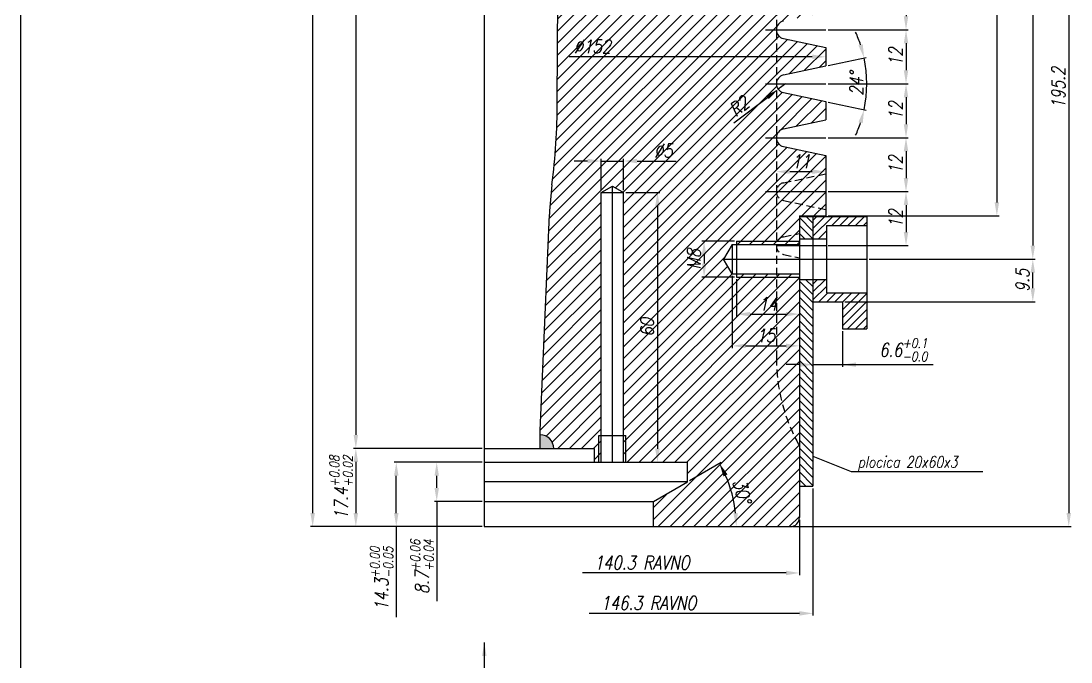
# Model space of a CAD drawing. Extents: x 1514 to 2338, y -21 to 556.
# Drawn here: x 1514 to 1747.7, y 176.3 to 318.9 of the extents above; entities that cross this region are included whole.
import ezdxf

# ---------------------------------------------------------------- set-up
doc = ezdxf.new("R2010")
doc.units = 0
doc.header["$LTSCALE"] = 7
doc.header["$MEASUREMENT"] = 0
doc.linetypes.add('CENTERX2', pattern=[20.32, 12.7, -2.54, 2.54, -2.54])
doc.linetypes.add('HIDDEN', pattern=[0.375, 0.25, -0.125])
doc.layers.get('DEFPOINTS').update_dxf_attribs({"linetype": 'CONTINUOUS', "lineweight": 15})
for name, color, linetype in [('CENTERLINE', 4, 'CENTERX2'), ('DIMENSIONS', 2, 'CONTINUOUS'), ('HATCH', 3, 'CONTINUOUS'), ('HIDDEN', 3, 'HIDDEN')]:
    doc.layers.add(name, color=color, linetype=linetype)
doc.layers.add('OUTLINE', color=7, linetype='CONTINUOUS', lineweight=25)
doc.styles.add('ITALICT', font='ITALICT.shx', dxfattribs={"width": 0.8, "height": 3})
doc.dimstyles.get("Standard").update_dxf_attribs({"dimtxt": 3, "dimasz": 3, "dimexe": 0.5, "dimexo": 0.5, "dimgap": 0.8, "dimtad": 1, "dimdsep": 46, "dimtxsty": 'ITALICT', "dimcen": 0.09, "dimazin": 2, "dimtfac": 1, "dimtmove": 0, "dimatfit": 3, "dimfxl": 1, "dimtolj": 1, "dimtzin": 0, "dimarcsym": 0})

# ---------------------------------------------------------------- blocks, each defined once
blk = doc.blocks.new('*D74')
at = {"layer": 'DEFPOINTS', "color": 0}
for p in [(1673.25, 261.95), (1687.25, 253.7), (1687.25, 253.7)]:
    blk.add_point(p, dxfattribs=at)
at = {"layer": 'DIMENSIONS', "color": 0, "lineweight": -2}
for p, q in [((1673.25, 261.45), (1673.25, 253.2)), ((1676.25, 253.7), (1684.25, 253.7)), ((1687.25, 253.2), (1687.25, 253.2))]:
    blk.add_line(p, q, dxfattribs=at)
at = {"layer": 'DIMENSIONS', "color": 0}
for points in [[(1676.25, 254.2), (1676.25, 253.2), (1673.25, 253.7)], [(1684.25, 253.2), (1684.25, 254.2), (1687.25, 253.7)]]:
    blk.add_solid(points, dxfattribs=at)
at = {"layer": 'DIMENSIONS', "color": 0, "insert": (1680.25, 256), "char_height": 3, "attachment_point": 5, "style": 'ITALICT'}
blk.add_mtext('\\A1;14', dxfattribs=at)
blk = doc.blocks.new('*D75')
at = {"layer": 'DEFPOINTS', "color": 0}
for p in [(1672.25, 262.7), (1687.25, 246.65), (1687.25, 246.65)]:
    blk.add_point(p, dxfattribs=at)
at = {"layer": 'DIMENSIONS', "color": 0, "lineweight": -2}
for p, q in [((1672.25, 262.2), (1672.25, 246.15)), ((1675.25, 246.65), (1684.25, 246.65)), ((1687.25, 246.15), (1687.25, 246.15))]:
    blk.add_line(p, q, dxfattribs=at)
at = {"layer": 'DIMENSIONS', "color": 0}
for points in [[(1675.25, 247.15), (1675.25, 246.15), (1672.25, 246.65)], [(1684.25, 246.15), (1684.25, 247.15), (1687.25, 246.65)]]:
    blk.add_solid(points, dxfattribs=at)
at = {"layer": 'DIMENSIONS', "color": 0, "insert": (1679.75, 248.95), "char_height": 3, "attachment_point": 5, "style": 'ITALICT'}
blk.add_mtext('\\A1;15', dxfattribs=at)
blk = doc.blocks.new('*D22')
at = {"layer": 'DEFPOINTS', "color": 0}
for p in [(1695.05, 401.65), (1693.1, 275.55), (1731.18, 275.55)]:
    blk.add_point(p, dxfattribs=at)
at = {"layer": 'DIMENSIONS', "color": 0, "lineweight": -2}
for p, q in [((1695.55, 401.65), (1731.68, 401.65)), ((1731.18, 398.65), (1731.18, 278.55)), ((1693.6, 275.55), (1731.68, 275.55))]:
    blk.add_line(p, q, dxfattribs=at)
at = {"layer": 'DIMENSIONS', "color": 0}
for points in [[(1731.68, 398.65), (1730.68, 398.65), (1731.18, 401.65)], [(1730.68, 278.55), (1731.68, 278.55), (1731.18, 275.55)]]:
    blk.add_solid(points, dxfattribs=at)
at = {"layer": 'DIMENSIONS', "color": 0, "insert": (1728.88, 338.6), "char_height": 3, "attachment_point": 5, "rotation": 90, "style": 'ITALICT'}
blk.add_mtext('\\A1;126.1{}{\\H0.71x;\\C3;%%p0.1}', dxfattribs=at)
blk = doc.blocks.new('*D23')
at = {"layer": 'DEFPOINTS', "color": 0}
for p in [(1695.05, 401.65), (1702.25, 265.95), (1739.18, 265.95)]:
    blk.add_point(p, dxfattribs=at)
at = {"layer": 'DIMENSIONS', "color": 0, "lineweight": -2}
for p, q in [((1695.55, 401.65), (1739.68, 401.65)), ((1739.18, 398.65), (1739.18, 268.95)), ((1702.75, 265.95), (1739.68, 265.95))]:
    blk.add_line(p, q, dxfattribs=at)
at = {"layer": 'DIMENSIONS', "color": 0}
for points in [[(1739.68, 398.65), (1738.68, 398.65), (1739.18, 401.65)], [(1738.68, 268.95), (1739.68, 268.95), (1739.18, 265.95)]]:
    blk.add_solid(points, dxfattribs=at)
at = {"layer": 'DIMENSIONS', "color": 0, "insert": (1736.88, 333.8), "char_height": 3, "attachment_point": 5, "rotation": 90, "style": 'ITALICT'}
blk.add_mtext('\\A1;135.7{}{\\H0.71x;\\C3;%%p0.1}', dxfattribs=at)
blk = doc.blocks.new('*D77')
at = {"layer": 'DEFPOINTS', "color": 0}
for p in [(1684.1, 304.95), (1682.51, 303.73)]:
    blk.add_point(p, dxfattribs=at)
at = {"layer": 'DIMENSIONS', "color": 0, "lineweight": -2}
for p, q in [((1684.1, 304.95), (1682.51, 303.73)), ((1672.65, 296.22), (1680.12, 301.91))]:
    blk.add_line(p, q, dxfattribs=at)
at = {"layer": 'DIMENSIONS', "color": 0}
blk.add_solid([(1680.43, 301.52), (1679.82, 302.31), (1682.51, 303.73)], dxfattribs=at)
at = {"layer": 'DIMENSIONS', "color": 0, "insert": (1673.8, 299.99), "char_height": 3, "attachment_point": 5, "rotation": 37.3097, "style": 'ITALICT'}
blk.add_mtext('\\A1;R2', dxfattribs=at)
blk = doc.blocks.new('*D24')
at = {"layer": 'DEFPOINTS', "color": 0}
for p in [(1693.15, 308.91), (1683.68, 306.9), (1683.68, 302.99), (1702.17, 303.01), (1693.15, 300.98)]:
    blk.add_point(p, dxfattribs=at)
at = {"layer": 'DIMENSIONS', "color": 0, "lineweight": -2}
for p, q in [((1693.64, 309.02), (1702.12, 310.82)), ((1693.64, 300.87), (1702.12, 299.07))]:
    blk.add_line(p, q, dxfattribs=at)
for start, end in [(18.1964, 24.3928), (348, 12), (335.6072, 341.8036)]:
    blk.add_arc((1674.48, 304.95), 27.75, start, end, dxfattribs=at)
at = {"layer": 'DIMENSIONS', "color": 0}
for points in [[(1700.36, 313.48), (1701.33, 313.74), (1701.63, 310.72)], [(1701.33, 296.15), (1700.36, 296.41), (1701.63, 299.17)]]:
    blk.add_solid(points, dxfattribs=at)
at = {"layer": 'DIMENSIONS', "color": 0, "insert": (1699.93, 304.95), "char_height": 3, "attachment_point": 5, "rotation": 90, "style": 'ITALICT'}
blk.add_mtext('\\A1;24%%d', dxfattribs=at)
blk = doc.blocks.new('*D25')
at = {"layer": 'DEFPOINTS', "color": 0}
for p in [(1693.1, 316.95), (1693.1, 304.95), (1710.96, 304.95)]:
    blk.add_point(p, dxfattribs=at)
at = {"layer": 'DIMENSIONS', "color": 0, "lineweight": -2}
for p, q in [((1693.6, 316.95), (1711.46, 316.95)), ((1710.96, 313.95), (1710.96, 307.95)), ((1693.6, 304.95), (1711.46, 304.95))]:
    blk.add_line(p, q, dxfattribs=at)
at = {"layer": 'DIMENSIONS', "color": 0}
for points in [[(1711.46, 313.95), (1710.46, 313.95), (1710.96, 316.95)], [(1710.46, 307.95), (1711.46, 307.95), (1710.96, 304.95)]]:
    blk.add_solid(points, dxfattribs=at)
at = {"layer": 'DIMENSIONS', "color": 0, "insert": (1708.66, 310.95), "char_height": 3, "attachment_point": 5, "rotation": 90, "style": 'ITALICT'}
blk.add_mtext('\\A1;12', dxfattribs=at)
blk = doc.blocks.new('*D26')
at = {"layer": 'DEFPOINTS', "color": 0}
for p in [(1693.1, 304.95), (1693.1, 292.95), (1710.96, 292.95)]:
    blk.add_point(p, dxfattribs=at)
at = {"layer": 'DIMENSIONS', "color": 0, "lineweight": -2}
for p, q in [((1693.6, 304.95), (1711.46, 304.95)), ((1710.96, 301.95), (1710.96, 295.95)), ((1693.6, 292.95), (1711.46, 292.95))]:
    blk.add_line(p, q, dxfattribs=at)
at = {"layer": 'DIMENSIONS', "color": 0}
for points in [[(1711.46, 301.95), (1710.46, 301.95), (1710.96, 304.95)], [(1710.46, 295.95), (1711.46, 295.95), (1710.96, 292.95)]]:
    blk.add_solid(points, dxfattribs=at)
at = {"layer": 'DIMENSIONS', "color": 0, "insert": (1708.66, 298.95), "char_height": 3, "attachment_point": 5, "rotation": 90, "style": 'ITALICT'}
blk.add_mtext('\\A1;12', dxfattribs=at)
blk = doc.blocks.new('*D27')
at = {"layer": 'DEFPOINTS', "color": 0}
for p in [(1693.1, 292.95), (1693.1, 280.95), (1710.96, 280.95)]:
    blk.add_point(p, dxfattribs=at)
at = {"layer": 'DIMENSIONS', "color": 0, "lineweight": -2}
for p, q in [((1693.6, 292.95), (1711.46, 292.95)), ((1710.96, 289.95), (1710.96, 283.95)), ((1693.6, 280.95), (1711.46, 280.95))]:
    blk.add_line(p, q, dxfattribs=at)
at = {"layer": 'DIMENSIONS', "color": 0}
for points in [[(1711.46, 289.95), (1710.46, 289.95), (1710.96, 292.95)], [(1710.46, 283.95), (1711.46, 283.95), (1710.96, 280.95)]]:
    blk.add_solid(points, dxfattribs=at)
at = {"layer": 'DIMENSIONS', "color": 0, "insert": (1708.66, 286.95), "char_height": 3, "attachment_point": 5, "rotation": 90, "style": 'ITALICT'}
blk.add_mtext('\\A1;12', dxfattribs=at)
blk = doc.blocks.new('*D28')
at = {"layer": 'DEFPOINTS', "color": 0}
for p in [(1693.1, 280.95), (1693.1, 268.95), (1710.96, 268.95)]:
    blk.add_point(p, dxfattribs=at)
at = {"layer": 'DIMENSIONS', "color": 0, "lineweight": -2}
for p, q in [((1693.6, 280.95), (1711.46, 280.95)), ((1710.96, 277.95), (1710.96, 271.95)), ((1693.6, 268.95), (1711.46, 268.95))]:
    blk.add_line(p, q, dxfattribs=at)
at = {"layer": 'DIMENSIONS', "color": 0}
for points in [[(1711.46, 277.95), (1710.46, 277.95), (1710.96, 280.95)], [(1710.46, 271.95), (1711.46, 271.95), (1710.96, 268.95)]]:
    blk.add_solid(points, dxfattribs=at)
at = {"layer": 'DIMENSIONS', "color": 0, "insert": (1708.66, 274.95), "char_height": 3, "attachment_point": 5, "rotation": 90, "style": 'ITALICT'}
blk.add_mtext('\\A1;12', dxfattribs=at)
blk = doc.blocks.new('*D78')
at = {"layer": 'DEFPOINTS', "color": 0}
for p in [(1682.1, 285.39), (1682.1, 285.39), (1693.1, 285.39)]:
    blk.add_point(p, dxfattribs=at)
at = {"layer": 'DIMENSIONS', "color": 0, "lineweight": -2}
for p, q in [((1682.1, 285.89), (1682.1, 285.89)), ((1690.1, 285.39), (1685.1, 285.39)), ((1693.1, 285.89), (1693.1, 285.89))]:
    blk.add_line(p, q, dxfattribs=at)
at = {"layer": 'DIMENSIONS', "color": 0}
for points in [[(1685.1, 285.89), (1685.1, 284.89), (1682.1, 285.39)], [(1690.1, 284.89), (1690.1, 285.89), (1693.1, 285.39)]]:
    blk.add_solid(points, dxfattribs=at)
at = {"layer": 'DIMENSIONS', "color": 0, "insert": (1687.6, 287.69), "char_height": 3, "attachment_point": 5, "style": 'ITALICT'}
blk.add_mtext('\\A1;11', dxfattribs=at)
blk = doc.blocks.new('*D29')
at = {"layer": 'DEFPOINTS', "color": 0}
for p in [(1617.1, 441.85), (1588.51, 223.85), (1617.1, 223.85)]:
    blk.add_point(p, dxfattribs=at)
at = {"layer": 'DIMENSIONS', "color": 0, "lineweight": -2}
for p, q in [((1616.6, 441.85), (1588.01, 441.85)), ((1588.51, 438.85), (1588.51, 226.85)), ((1616.6, 223.85), (1588.01, 223.85))]:
    blk.add_line(p, q, dxfattribs=at)
at = {"layer": 'DIMENSIONS', "color": 0}
for points in [[(1589.01, 438.85), (1588.01, 438.85), (1588.51, 441.85)], [(1588.01, 226.85), (1589.01, 226.85), (1588.51, 223.85)]]:
    blk.add_solid(points, dxfattribs=at)
at = {"layer": 'DIMENSIONS', "color": 0, "insert": (1586.21, 332.85), "char_height": 3, "attachment_point": 5, "rotation": 90, "style": 'ITALICT'}
blk.add_mtext('\\A1;218{}{\\H0.71x;\\C3;%%p0.05}', dxfattribs=at)
blk = doc.blocks.new('*D30')
at = {"layer": 'DEFPOINTS', "color": 0}
for p in [(1617.1, 223.85), (1588.51, 206.45), (1617.1, 206.45)]:
    blk.add_point(p, dxfattribs=at)
at = {"layer": 'DIMENSIONS', "color": 0, "lineweight": -2}
for p, q in [((1616.6, 223.85), (1588.01, 223.85)), ((1588.51, 220.85), (1588.51, 209.45)), ((1616.6, 206.45), (1588.01, 206.45))]:
    blk.add_line(p, q, dxfattribs=at)
at = {"layer": 'DIMENSIONS', "color": 0}
for points in [[(1589.01, 220.85), (1588.01, 220.85), (1588.51, 223.85)], [(1588.01, 209.45), (1589.01, 209.45), (1588.51, 206.45)]]:
    blk.add_solid(points, dxfattribs=at)
at = {"layer": 'DIMENSIONS', "color": 0, "insert": (1585.23, 215.15), "char_height": 3, "attachment_point": 5, "rotation": 90, "style": 'ITALICT'}
blk.add_mtext('\\A1;17.4{}{\\H0.71x;\\C3;\\S+0.08^ +0.02;}', dxfattribs=at)
blk = doc.blocks.new('*D79')
at = {"layer": 'DEFPOINTS', "color": 0}
for p in [(1673.25, 269.95), (1666.02, 261.95), (1673.25, 261.95)]:
    blk.add_point(p, dxfattribs=at)
at = {"layer": 'DIMENSIONS', "color": 0, "lineweight": -2}
for p, q in [((1672.75, 269.95), (1665.52, 269.95)), ((1666.02, 266.95), (1666.02, 264.95)), ((1672.75, 261.95), (1665.52, 261.95))]:
    blk.add_line(p, q, dxfattribs=at)
at = {"layer": 'DIMENSIONS', "color": 0}
for points in [[(1666.52, 266.95), (1665.52, 266.95), (1666.02, 269.95)], [(1665.52, 264.95), (1666.52, 264.95), (1666.02, 261.95)]]:
    blk.add_solid(points, dxfattribs=at)
at = {"layer": 'DIMENSIONS', "color": 0, "insert": (1663.72, 265.95), "char_height": 3, "attachment_point": 5, "rotation": 90, "style": 'ITALICT'}
blk.add_mtext('\\A1;M8', dxfattribs=at)
blk = doc.blocks.new('*D32')
at = {"layer": 'DEFPOINTS', "color": 0}
for p in [(1597.51, 220.75), (1617.1, 220.75), (1617.1, 206.45)]:
    blk.add_point(p, dxfattribs=at)
at = {"layer": 'DIMENSIONS', "color": 0, "lineweight": -2}
for p, q in [((1616.6, 220.75), (1597.01, 220.75)), ((1597.51, 209.45), (1597.51, 217.75)), ((1616.6, 206.45), (1597.01, 206.45)), ((1597.51, 206.45), (1597.51, 186.32))]:
    blk.add_line(p, q, dxfattribs=at)
at = {"layer": 'DIMENSIONS', "color": 0}
for points in [[(1598.01, 217.75), (1597.01, 217.75), (1597.51, 220.75)], [(1597.01, 209.45), (1598.01, 209.45), (1597.51, 206.45)]]:
    blk.add_solid(points, dxfattribs=at)
at = {"layer": 'DIMENSIONS', "color": 0, "insert": (1594.23, 194.88), "char_height": 3, "attachment_point": 5, "rotation": 90, "style": 'ITALICT'}
blk.add_mtext('\\A1;14.3{}{\\H0.71x;\\C3;\\S+0.00^ -0.05;}', dxfattribs=at)
blk = doc.blocks.new('*D33')
at = {"layer": 'DEFPOINTS', "color": 0}
for p in [(1606.51, 220.75), (1617.1, 220.75), (1617.1, 212.05)]:
    blk.add_point(p, dxfattribs=at)
at = {"layer": 'DIMENSIONS', "color": 0, "lineweight": -2}
for p, q in [((1616.6, 220.75), (1606.01, 220.75)), ((1606.51, 215.05), (1606.51, 217.75)), ((1616.6, 212.05), (1606.01, 212.05)), ((1606.51, 212.05), (1606.51, 189.84))]:
    blk.add_line(p, q, dxfattribs=at)
at = {"layer": 'DIMENSIONS', "color": 0}
for points in [[(1607.01, 217.75), (1606.01, 217.75), (1606.51, 220.75)], [(1606.01, 215.05), (1607.01, 215.05), (1606.51, 212.05)]]:
    blk.add_solid(points, dxfattribs=at)
at = {"layer": 'DIMENSIONS', "color": 0, "insert": (1603.23, 197.49), "char_height": 3, "attachment_point": 5, "rotation": 90, "style": 'ITALICT'}
blk.add_mtext('\\A1;8.7{}{\\H0.71x;\\C3;\\S+0.06^ +0.04;}', dxfattribs=at)
blk = doc.blocks.new('*D38')
at = {"layer": 'DEFPOINTS', "color": 0}
for p in [(1617.1, 451.35), (1578.9, 206.45), (1617.1, 206.45)]:
    blk.add_point(p, dxfattribs=at)
at = {"layer": 'DIMENSIONS', "color": 0, "lineweight": -2}
for p, q in [((1616.6, 451.35), (1578.4, 451.35)), ((1578.9, 448.35), (1578.9, 209.45)), ((1616.6, 206.45), (1578.4, 206.45))]:
    blk.add_line(p, q, dxfattribs=at)
at = {"layer": 'DIMENSIONS', "color": 0}
for points in [[(1579.4, 448.35), (1578.4, 448.35), (1578.9, 451.35)], [(1578.4, 209.45), (1579.4, 209.45), (1578.9, 206.45)]]:
    blk.add_solid(points, dxfattribs=at)
at = {"layer": 'DIMENSIONS', "color": 0, "insert": (1576.6, 328.9), "char_height": 3, "attachment_point": 5, "rotation": 90, "style": 'ITALICT'}
blk.add_mtext('\\A1;244.9', dxfattribs=at)
blk = doc.blocks.new('*D80')
at = {"layer": 'DEFPOINTS', "color": 0}
for p in [(1617.1, 310.94), (1693.1, 310.94), (1617.1, 295.42)]:
    blk.add_point(p, dxfattribs=at)
at = {"layer": 'DIMENSIONS', "color": 0, "lineweight": -2}
for p, q in [((1690.1, 310.94), (1635.98, 310.94)), ((1693.1, 311.44), (1693.1, 311.44))]:
    blk.add_line(p, q, dxfattribs=at)
at = {"layer": 'DIMENSIONS', "color": 0}
blk.add_solid([(1690.1, 310.44), (1690.1, 311.44), (1693.1, 310.94)], dxfattribs=at)
at = {"layer": 'DIMENSIONS', "color": 0, "insert": (1641.17, 313.24), "char_height": 3, "attachment_point": 5, "style": 'ITALICT'}
blk.add_mtext('\\A1;%%c152', dxfattribs=at)
blk = doc.blocks.new('*D44')
at = {"layer": 'DEFPOINTS', "color": 0}
for p in [(1696.85, 250.45), (1690.25, 242.47), (1696.85, 242.47)]:
    blk.add_point(p, dxfattribs=at)
at = {"layer": 'DIMENSIONS', "color": 0, "lineweight": -2}
for p, q in [((1696.85, 249.95), (1696.85, 241.97)), ((1687.25, 242.47), (1684.25, 242.47)), ((1690.25, 242.97), (1690.25, 242.97)), ((1690.25, 242.47), (1696.85, 242.47)), ((1696.85, 242.47), (1717.01, 242.47)), ((1699.85, 242.47), (1702.85, 242.47))]:
    blk.add_line(p, q, dxfattribs=at)
at = {"layer": 'DIMENSIONS', "color": 0}
for points in [[(1687.25, 241.97), (1687.25, 242.97), (1690.25, 242.47)], [(1699.85, 242.97), (1699.85, 241.97), (1696.85, 242.47)]]:
    blk.add_solid(points, dxfattribs=at)
at = {"layer": 'DIMENSIONS', "color": 0, "insert": (1710.36, 245.75), "char_height": 3, "attachment_point": 5, "style": 'ITALICT'}
blk.add_mtext('\\A1;6.6{}{\\H0.71x;\\C3;\\S+0.1^ -0.0;}', dxfattribs=at)
blk = doc.blocks.new('*D45')
at = {"layer": 'DEFPOINTS', "color": 0}
for p in [(1702.25, 265.95), (1739.18, 265.95), (1696.85, 256.45)]:
    blk.add_point(p, dxfattribs=at)
at = {"layer": 'DIMENSIONS', "color": 0, "lineweight": -2}
for p, q in [((1702.75, 265.95), (1739.68, 265.95)), ((1739.18, 259.45), (1739.18, 262.95)), ((1697.35, 256.45), (1739.68, 256.45))]:
    blk.add_line(p, q, dxfattribs=at)
at = {"layer": 'DIMENSIONS', "color": 0}
for points in [[(1739.68, 262.95), (1738.68, 262.95), (1739.18, 265.95)], [(1738.68, 259.45), (1739.68, 259.45), (1739.18, 256.45)]]:
    blk.add_solid(points, dxfattribs=at)
at = {"layer": 'DIMENSIONS', "color": 0, "insert": (1736.88, 261.2), "char_height": 3, "attachment_point": 5, "rotation": 90, "style": 'ITALICT'}
blk.add_mtext('\\A1;9.5', dxfattribs=at)
blk = doc.blocks.new('*D46')
at = {"layer": 'DEFPOINTS', "color": 0}
for p in [(1687.25, 208.45), (1617.1, 206.45), (1617.1, 196.14)]:
    blk.add_point(p, dxfattribs=at)
at = {"layer": 'DIMENSIONS', "color": 0, "lineweight": -2}
for p, q in [((1687.25, 207.95), (1687.25, 195.64)), ((1684.25, 196.14), (1638.97, 196.14))]:
    blk.add_line(p, q, dxfattribs=at)
at = {"layer": 'DIMENSIONS', "color": 0}
blk.add_solid([(1684.25, 195.64), (1684.25, 196.64), (1687.25, 196.14)], dxfattribs=at)
at = {"layer": 'DIMENSIONS', "color": 0, "insert": (1652.17, 198.44), "char_height": 3, "attachment_point": 5, "style": 'ITALICT'}
blk.add_mtext('\\A1;140.3 RAVNO', dxfattribs=at)
blk = doc.blocks.new('*D51')
at = {"layer": 'DEFPOINTS', "color": 0}
for p in [(1690.25, 215.45), (1617.1, 206.45), (1617.1, 187.14)]:
    blk.add_point(p, dxfattribs=at)
at = {"layer": 'DIMENSIONS', "color": 0, "lineweight": -2}
for p, q in [((1690.25, 214.95), (1690.25, 186.64)), ((1687.25, 187.14), (1640.47, 187.14))]:
    blk.add_line(p, q, dxfattribs=at)
at = {"layer": 'DIMENSIONS', "color": 0}
blk.add_solid([(1687.25, 186.64), (1687.25, 187.64), (1690.25, 187.14)], dxfattribs=at)
at = {"layer": 'DIMENSIONS', "color": 0, "insert": (1653.67, 189.44), "char_height": 3, "attachment_point": 5, "style": 'ITALICT'}
blk.add_mtext('\\A1;146.3 RAVNO', dxfattribs=at)
blk = doc.blocks.new('*D54')
at = {"layer": 'DEFPOINTS', "color": 0}
for p in [(1695.05, 401.65), (1685.25, 206.45), (1747.18, 206.45)]:
    blk.add_point(p, dxfattribs=at)
at = {"layer": 'DIMENSIONS', "color": 0, "lineweight": -2}
for p, q in [((1695.55, 401.65), (1747.68, 401.65)), ((1747.18, 398.65), (1747.18, 209.45)), ((1685.75, 206.45), (1747.68, 206.45))]:
    blk.add_line(p, q, dxfattribs=at)
at = {"layer": 'DIMENSIONS', "color": 0}
for points in [[(1747.68, 398.65), (1746.68, 398.65), (1747.18, 401.65)], [(1746.68, 209.45), (1747.68, 209.45), (1747.18, 206.45)]]:
    blk.add_solid(points, dxfattribs=at)
at = {"layer": 'DIMENSIONS', "color": 0, "insert": (1744.88, 304.05), "char_height": 3, "attachment_point": 5, "rotation": 90, "style": 'ITALICT'}
blk.add_mtext('\\A1;195.2', dxfattribs=at)
blk = doc.blocks.new('*D55')
at = {"layer": 'DEFPOINTS', "color": 0}
for p in [(1693.1, 328.95), (1693.1, 316.95), (1710.96, 316.95)]:
    blk.add_point(p, dxfattribs=at)
at = {"layer": 'DIMENSIONS', "color": 0, "lineweight": -2}
for p, q in [((1693.6, 328.95), (1711.46, 328.95)), ((1710.96, 325.95), (1710.96, 319.95)), ((1693.6, 316.95), (1711.46, 316.95))]:
    blk.add_line(p, q, dxfattribs=at)
at = {"layer": 'DIMENSIONS', "color": 0}
for points in [[(1711.46, 325.95), (1710.46, 325.95), (1710.96, 328.95)], [(1710.46, 319.95), (1711.46, 319.95), (1710.96, 316.95)]]:
    blk.add_solid(points, dxfattribs=at)
at = {"layer": 'DIMENSIONS', "color": 0, "insert": (1708.66, 322.95), "char_height": 3, "attachment_point": 5, "rotation": 90, "style": 'ITALICT'}
blk.add_mtext('\\A1;12', dxfattribs=at)
blk = doc.blocks.new('*D81')
at = {"layer": 'DEFPOINTS', "color": 0}
for p in [(1648.1, 280.75), (1655.64, 220.75), (1655.64, 220.75)]:
    blk.add_point(p, dxfattribs=at)
at = {"layer": 'DIMENSIONS', "color": 0, "lineweight": -2}
for p, q in [((1648.6, 280.75), (1656.14, 280.75)), ((1655.64, 277.75), (1655.64, 223.75)), ((1656.14, 220.75), (1656.14, 220.75))]:
    blk.add_line(p, q, dxfattribs=at)
at = {"layer": 'DIMENSIONS', "color": 0}
for points in [[(1656.14, 277.75), (1655.14, 277.75), (1655.64, 280.75)], [(1655.14, 223.75), (1656.14, 223.75), (1655.64, 220.75)]]:
    blk.add_solid(points, dxfattribs=at)
at = {"layer": 'DIMENSIONS', "color": 0, "insert": (1653.34, 250.75), "char_height": 3, "attachment_point": 5, "rotation": 90, "style": 'ITALICT'}
blk.add_mtext('\\A1;60', dxfattribs=at)
blk = doc.blocks.new('*D82')
at = {"layer": 'DEFPOINTS', "color": 0}
for p in [(1648.1, 287.76), (1643.1, 280.75), (1648.1, 280.75)]:
    blk.add_point(p, dxfattribs=at)
at = {"layer": 'DIMENSIONS', "color": 0, "lineweight": -2}
for p, q in [((1640.1, 287.76), (1637.1, 287.76)), ((1643.1, 281.25), (1643.1, 288.26)), ((1643.1, 287.76), (1648.1, 287.76)), ((1648.1, 281.25), (1648.1, 288.26)), ((1651.1, 287.76), (1659.81, 287.76))]:
    blk.add_line(p, q, dxfattribs=at)
at = {"layer": 'DIMENSIONS', "color": 0}
for points in [[(1640.1, 287.26), (1640.1, 288.26), (1643.1, 287.76)], [(1651.1, 288.26), (1651.1, 287.26), (1648.1, 287.76)]]:
    blk.add_solid(points, dxfattribs=at)
at = {"layer": 'DIMENSIONS', "color": 0, "insert": (1656.95, 290.06), "char_height": 3, "attachment_point": 5, "style": 'ITALICT'}
blk.add_mtext('\\A1;%%c5', dxfattribs=at)
blk = doc.blocks.new('*D83')
at = {"layer": 'DEFPOINTS', "color": 0}
for p in [(1662.35, 216.43), (1654.75, 212.05), (1672.76, 211.33), (1617.1, 206.45), (1685.25, 206.45)]:
    blk.add_point(p, dxfattribs=at)
at = {"layer": 'DIMENSIONS', "color": 0, "lineweight": -2}
blk.add_line((1662.78, 216.68), (1669.85, 220.77), dxfattribs=at)
blk.add_arc((1645.05, 206.45), 28.14, 6.1107, 23.8893, dxfattribs=at)
at = {"layer": 'DIMENSIONS', "color": 0}
for points in [[(1671.23, 218.07), (1670.33, 217.62), (1669.42, 220.52)], [(1672.53, 209.41), (1673.53, 209.47), (1673.19, 206.45)]]:
    blk.add_solid(points, dxfattribs=at)
at = {"layer": 'DIMENSIONS', "color": 0, "insert": (1674.45, 214.32), "char_height": 3, "attachment_point": 5, "rotation": 285, "style": 'ITALICT'}
blk.add_mtext('\\A1;30%%d', dxfattribs=at)

msp = doc.modelspace()

# ---------------------------------------------------------------- hatches: boundary and pattern name
at = {"layer": 'DIMENSIONS'}
h = msp.add_hatch(color=256, dxfattribs=at)
h.dxf.hatch_style = 1
h.paths.add_polyline_path([(1629.5489, 226.8451), (1629.5489, 223.8451), (1632.5489, 223.8451, 0.41421356)])
at = {"layer": 'HATCH'}
h = msp.add_hatch(dxfattribs=at)
h.set_pattern_fill('ANSI31', color=256, scale=15)
h.set_pattern_definition([(45, (1089.4648, 88.224), (-1.325825, 1.325825), [])])
h.paths.add_polyline_path([(1693.0989, 344.8951), (1682.0489, 355.9451), (1682.0489, 448.3451, 0.41421356), (1679.0489, 451.3451), (1673.0989, 451.3451), (1673.0989, 431.3451), (1672.0989, 431.3451), (1672.0989, 429.3451), (1667.0989, 426.4584), (1662.0989, 429.3451), (1662.0989, 431.3451), (1661.0989, 431.3451), (1661.0989, 451.3451), (1660.1837, 451.3451, -0.41421356), (1657.1837, 448.3451), (1653.4516, 448.3451), (1649.6989, 441.8451), (1649.6989, 439.8451), (1644.6989, 439.8451), (1644.6989, 441.8451), (1639.8489, 441.8451, -0.34477684), (1637.57, 438.9331, -0.04695944), (1638.0489, 433.8451, -0.04490924), (1637.0847, 423.1319, 0.04490924), (1635.3489, 403.8451), (1635.3489, 393.8451, -0.0258704), (1634.6665, 380.6666, 0.02482807), (1633.5989, 360.8451), (1633.3489, 300.8451, -0.03032626), (1632.1545, 282.44, 0.02069098), (1631.5989, 275.8451), (1629.5489, 227.8451), (1629.5489, 226.8451, -0.41421356), (1632.5489, 223.8451), (1641.5989, 223.8451), (1641.5989, 220.7451), (1642.5989, 220.7451), (1642.5989, 226.7451), (1643.0989, 226.7451), (1643.0989, 280.7451), (1645.5989, 282.1885), (1648.0989, 280.7451), (1648.0989, 226.7451), (1648.5989, 226.7451), (1648.5989, 220.7451), (1662.3489, 220.7451), (1662.3489, 216.433), (1654.7489, 212.0451), (1654.7489, 206.4451), (1685.2489, 206.4451, 0.41421356), (1687.2489, 208.4451), (1687.2489, 261.9451), (1673.2489, 261.9451), (1673.2489, 262.6951), (1672.2489, 262.6951), (1670.3725, 265.9451), (1672.2489, 269.1951), (1673.2489, 269.1951), (1673.2489, 269.9451), (1687.2489, 269.9451), (1687.2489, 275.5451), (1693.0989, 275.5451), (1693.0989, 288.9874), (1683.683, 290.9888, -0.80978403), (1683.683, 294.9014), (1693.0989, 296.9028), (1693.0989, 300.9874), (1683.683, 302.9888, -0.80978403), (1683.683, 306.9014), (1693.0989, 308.9028), (1693.0989, 312.9874), (1683.683, 314.9888, -0.80978403), (1683.683, 318.9014), (1693.0989, 320.9028), (1693.0989, 324.9874), (1683.683, 326.9888, -0.80978403), (1683.683, 330.9014), (1693.0989, 332.9028)])
h.paths.add_polyline_path([(1643.0989, 226.7451), (1642.5989, 226.7451), (1642.5989, 220.7451), (1643.0989, 220.7451)], flags=17)
h.paths.add_polyline_path([(1648.5989, 226.7451), (1648.0989, 226.7451), (1648.0989, 220.7451), (1648.5989, 220.7451)], flags=17)
h.paths.add_polyline_path([(1662.0989, 451.3451), (1661.0989, 451.3451), (1661.0989, 431.3451), (1662.0989, 431.3451)], flags=17)
h.paths.add_polyline_path([(1673.0989, 451.3451), (1672.0989, 451.3451), (1672.0989, 431.3451), (1673.0989, 431.3451)], flags=17)
h.paths.add_polyline_path([(1687.2489, 269.9451), (1673.2489, 269.9451), (1673.2489, 269.1951), (1687.2489, 269.1951)], flags=17)
h.paths.add_polyline_path([(1687.2489, 262.6951), (1673.2489, 262.6951), (1673.2489, 261.9451), (1687.2489, 261.9451)], flags=17)
h.paths.add_polyline_path([(1635.9632, 310.9898), (1646.3774, 310.9898), (1646.3774, 315.4898), (1635.9632, 315.4898)], flags=24)
h.paths.add_polyline_path([(1672.655, 296.287), (1677.6658, 300.1056), (1674.9383, 303.6848), (1669.9274, 299.8662)], flags=24)
h.paths.add_polyline_path([(1654.1489, 287.8062), (1659.8774, 287.8062), (1659.8774, 292.3062), (1654.1489, 292.3062)], flags=24)
h.paths.add_polyline_path([(1655.5926, 247.938), (1655.5926, 253.5523), (1651.0926, 253.5523), (1651.0926, 247.938)], flags=24)
h.paths.add_polyline_path([(1665.9719, 262.5665), (1665.9719, 269.3237), (1661.4719, 269.3237), (1661.4719, 262.5665)], flags=24)
h.paths.add_polyline_path([(1685.1917, 285.4367), (1690.006, 285.4367), (1690.006, 289.9367), (1685.1917, 289.9367)], flags=24)
h.paths.add_polyline_path([(1677.1132, 246.7022), (1682.3846, 246.7022), (1682.3846, 251.2022), (1677.1132, 251.2022)], flags=24)
h.paths.add_polyline_path([(1677.6703, 253.7546), (1682.8274, 253.7546), (1682.8274, 258.2546), (1677.6703, 258.2546)], flags=24)
h.paths.add_polyline_path([(1671.3474, 217.226), (1673.2146, 210.2576), (1677.5613, 211.4223), (1675.6941, 218.3907)], flags=24)
h.paths.add_polyline_path([(1674.916, 360.138), (1674.916, 365.7523), (1670.416, 365.7523), (1670.416, 360.138)], flags=24)
h = msp.add_hatch(dxfattribs=at)
h.set_pattern_fill('ANSI31', color=256, scale=10, angle=90, style=0)
h.set_pattern_definition([(135, (1489.9936, 51.7165), (-0.8838835, -0.8838835), [])])
h.paths.add_polyline_path([(1690.2489, 228.9451), (1687.2489, 228.9451), (1687.2489, 215.4451), (1690.2489, 215.4451)])
h.paths.add_polyline_path([(1690.2489, 240.9451), (1687.2489, 240.9451), (1687.2489, 228.9451), (1690.2489, 228.9451)])
h.paths.add_polyline_path([(1690.2489, 261.4451), (1687.2489, 261.4451), (1687.2489, 240.9451), (1690.2489, 240.9451)])
h.paths.add_polyline_path([(1690.2489, 275.4451), (1687.2489, 275.4451), (1687.2489, 270.4451), (1690.2489, 270.4451)])
h = msp.add_hatch(dxfattribs=at)
h.set_pattern_fill('ANSI31', color=256, scale=10, style=0)
h.set_pattern_definition([(45, (1489.9936, 53.0804), (-0.8838835, 0.8838835), [])])
h.paths.add_polyline_path([(1693.2489, 270.4451), (1693.2489, 273.4451), (1702.2489, 273.4451), (1702.2489, 275.4451), (1690.2489, 275.4451), (1690.2489, 270.4451)])
h.paths.add_polyline_path([(1702.2489, 250.4451), (1702.2489, 258.4451), (1693.2489, 258.4451), (1693.2489, 261.4451), (1690.2489, 261.4451), (1690.2489, 256.4451), (1696.8489, 256.4451), (1696.8489, 250.4451)])

# ---------------------------------------------------------------- linework, layer by layer
at = {"layer": 'CENTERLINE'}
for p, q in [((1679.7211, 316.9451), (1693.0989, 316.9451)), ((1679.7211, 304.9451), (1693.0989, 304.9451)), ((1679.7211, 292.9451), (1693.0989, 292.9451)), ((1645.5989, 220.7451), (1645.5989, 282.1885)), ((1679.7211, 280.9451), (1693.0989, 280.9451)), ((1682.0989, 268.9451), (1693.0989, 268.9451)), ((1670.3725, 265.9451), (1702.2489, 265.9451))]:
    msp.add_line(p, q, dxfattribs=at)
at = {"layer": 'DIMENSIONS'}
for p, q in [((1673.2489, 269.9451), (1687.2489, 269.9451)), ((1673.2489, 261.9451), (1687.2489, 261.9451)), ((1642.5989, 220.7451), (1642.5989, 226.7451)), ((1648.5989, 220.7451), (1648.5989, 226.7451)), ((1690.2489, 222.1429), (1698.7874, 218.6918)), ((1698.7874, 218.6918), (1728.0197, 218.6918))]:
    msp.add_line(p, q, dxfattribs=at)
msp.add_arc((1629.5489, 223.8451), 3, 0, 90, dxfattribs=at)
at = {"layer": 'HIDDEN'}
for p, q in [((1682.0989, 355.8951), (1682.0989, 243.9951)), ((1683.683, 282.9014), (1693.0989, 284.9028)), ((1683.683, 278.9888), (1693.0989, 276.9874)), ((1683.683, 270.9014), (1687.2489, 271.6594)), ((1683.683, 266.9888), (1687.2489, 266.2309))]:
    msp.add_line(p, q, dxfattribs=at)
for centre, radius, start, end in [((1684.0989, 280.9451), 2, 102, 258), ((1684.0989, 268.9451), 2, 102, 258), ((1722.0989, 243.9951), 40, 180, 209.395776)]:
    msp.add_arc(centre, radius, start, end, dxfattribs=at)
at = {"layer": 'OUTLINE'}
for p, q in [((1513.9869, -21.258), (1513.9869, 555.742)), ((1617.0989, 451.3451), (1617.0989, 206.4451)), ((1633.3489, 300.8451), (1633.5989, 360.8451)), ((1683.683, 314.9888), (1693.0989, 312.9874)), ((1693.0989, 312.9874), (1693.0989, 308.9028)), ((1683.683, 306.9014), (1693.0989, 308.9028)), ((1683.683, 302.9888), (1693.0989, 300.9874)), ((1693.0989, 300.9874), (1693.0989, 296.9028)), ((1683.683, 294.9014), (1693.0989, 296.9028)), ((1683.683, 290.9888), (1693.0989, 288.9874)), ((1693.0989, 288.9874), (1693.0989, 275.5451)), ((1643.0989, 280.7451), (1645.5989, 282.1885)), ((1643.0989, 220.7451), (1643.0989, 280.7451)), ((1643.0989, 280.7451), (1648.0989, 280.7451)), ((1645.5989, 282.1885), (1648.0989, 280.7451)), ((1648.0989, 220.7451), (1648.0989, 280.7451)), ((1629.5489, 227.8451), (1631.5989, 275.8451)), ((1687.2489, 275.5451), (1693.0989, 275.5451)), ((1687.2489, 275.5451), (1687.2489, 208.4451)), ((1687.2489, 275.4451), (1702.2489, 275.4451)), ((1690.2489, 275.4451), (1690.2489, 215.4451)), ((1693.2489, 273.4451), (1702.2489, 273.4451)), ((1693.2489, 273.4451), (1693.2489, 258.4451)), ((1702.2489, 275.4451), (1702.2489, 250.4451)), ((1672.2489, 269.1951), (1670.3725, 265.9451)), ((1672.2489, 269.1951), (1672.2489, 262.6951)), ((1672.2489, 269.1951), (1687.2489, 269.1951)), ((1673.2489, 269.9451), (1673.2489, 261.9451)), ((1687.2489, 270.4451), (1693.2489, 270.4451)), ((1672.2489, 262.6951), (1670.3725, 265.9451)), ((1672.2489, 262.6951), (1687.2489, 262.6951)), ((1687.2489, 261.4451), (1693.2489, 261.4451)), ((1693.2489, 258.4451), (1702.2489, 258.4451)), ((1690.2489, 256.4451), (1696.8489, 256.4451)), ((1696.8489, 256.4451), (1696.8489, 250.4451)), ((1696.8489, 250.4451), (1702.2489, 250.4451)), ((1629.5489, 223.8451), (1629.5489, 227.8451)), ((1642.5989, 226.7451), (1648.5989, 226.7451)), ((1617.0989, 223.8451), (1641.5989, 223.8451)), ((1641.5989, 220.7451), (1641.5989, 223.8451)), ((1617.0989, 220.7451), (1662.3489, 220.7451)), ((1662.3489, 216.433), (1662.3489, 220.7451)), ((1662.3489, 216.433), (1617.0989, 216.433)), ((1654.7489, 212.0451), (1662.3489, 216.433)), ((1687.2489, 215.4451), (1690.2489, 215.4451)), ((1617.0989, 212.0451), (1654.7489, 212.0451)), ((1654.7489, 206.4451), (1654.7489, 212.0451)), ((1617.0989, 206.4451), (1685.2489, 206.4451))]:
    msp.add_line(p, q, dxfattribs=at)
for centre, radius, start, end in [((1684.0989, 316.9451), 2, 102, 258), ((1684.0989, 304.9451), 2, 102, 258), ((1481.1656, 301.4792), 152.1846, 352.813132, 359.761269), ((1684.0989, 292.9451), 2, 102, 258), ((1711.526, 272.4316), 80, 172.813132, 177.554479), ((1685.2489, 208.4451), 2, 270, 0)]:
    msp.add_arc(centre, radius, start, end, dxfattribs=at)

# ---------------------------------------------------------------- texts
at = {"layer": 'DIMENSIONS', "style": 'ITALICT', "width": 0.8}
msp.add_text('plocica 20x60x3', height=2.5, dxfattribs=at).set_placement((1700.2107, 219.5775))

# ---------------------------------------------------------------- dimensions: what is measured, and where the dimension line sits
at = {"layer": 'DIMENSIONS'}
for base, p1, p2, picture, middle in [((1578.9035, 206.4451), (1617.0989, 451.3451), (1617.0989, 206.4451), '*D38', (1576.6035, 328.8951)), ((1710.9612, 316.9451), (1693.0989, 328.9451), (1693.0989, 316.9451), '*D55', (1708.6612, 322.9451)), ((1710.9612, 304.9451), (1693.0989, 316.9451), (1693.0989, 304.9451), '*D25', (1708.6612, 310.9451)), ((1655.6426, 220.7451), (1648.0989, 280.7451), (1655.6426, 220.7451), '*D81', (1653.3426, 250.7451)), ((1739.1786, 265.9451), (1696.8489, 256.4451), (1702.2489, 265.9451), '*D45', (1736.8786, 261.1951))]:
    dim = msp.add_linear_dim(base=base, p1=p1, p2=p2, angle=90, dimstyle='Standard', dxfattribs=at)
    dim.commit()
    dim.dimension.update_dxf_attribs({"geometry": picture, "text_midpoint": middle})
for base, p1, p2, text, override, picture, middle in [((1588.5114, 223.8451), (1617.0989, 441.8451), (1617.0989, 223.8451), '<>{}{\\H0.71x;\\C3;%%p0.05}', {"dimtp": 0.05, "dimtm": 0.05, "dimtdec": 2, "dimtzin": 0}, '*D29', (1586.2114, 332.8451)), ((1588.5114, 206.4451), (1617.0989, 223.8451), (1617.0989, 206.4451), '<>{}{\\H0.71x;\\C3;\\S+0.08^ +0.02;}', {"dimtp": 0.08, "dimtm": -0.02, "dimtdec": 2, "dimtmove": 0, "dimtzin": 0}, '*D30', (1585.2264, 215.1451))]:
    dim = msp.add_linear_dim(base=base, p1=p1, p2=p2, angle=90, text=text, dimstyle='Standard', override=override, dxfattribs=at)
    dim.commit()
    dim.dimension.update_dxf_attribs({"geometry": picture, "text_midpoint": middle})
dim = msp.add_linear_dim(base=(1747.1786, 206.4451), p1=(1695.0489, 401.6451), p2=(1685.2489, 206.4451), angle=90, dimstyle='Standard', override={"dimtmove": 0}, dxfattribs=at)
dim.commit()
dim.dimension.update_dxf_attribs({"geometry": '*D54', "text_midpoint": (1747.1786, 304.0451), "dimtype": 160})
for base, p1, p2, text, override, picture, middle in [((1731.1786, 275.5451), (1695.0489, 401.6451), (1693.0989, 275.5451), '<>{}{\\H0.71x;\\C3;%%p0.1}', {"dimtp": 0.1, "dimtm": 0.1, "dimtdec": 1, "dimtmove": 0, "dimtzin": 0}, '*D22', (1731.1786, 338.5951)), ((1739.1786, 265.9451), (1695.0489, 401.6451), (1702.2489, 265.9451), '<>{}{\\H0.71x;\\C3;%%p0.1}', {"dimtol": 0, "dimlim": 0, "dimtp": 0, "dimtm": 0, "dimtfac": 1, "dimtdec": 2, "dimtmove": 0, "dimtolj": 1, "dimtzin": 0}, '*D23', (1739.1786, 333.7951)), ((1597.5114, 220.7451), (1617.0989, 206.4451), (1617.0989, 220.7451), '<>{}{\\H0.71x;\\C3;\\S+0.00^ -0.05;}', {"dimtp": 0, "dimtm": 0.05, "dimtdec": 2, "dimtmove": 0, "dimtzin": 0}, '*D32', (1597.5114, 194.8837)), ((1606.5114, 220.7451), (1617.0989, 212.0451), (1617.0989, 220.7451), '<>{}{\\H0.71x;\\C3;\\S+0.06^ +0.04;}', {"dimtp": 0.06, "dimtm": -0.04, "dimtdec": 2, "dimtmove": 0, "dimtzin": 0}, '*D33', (1606.5114, 197.4906))]:
    dim = msp.add_linear_dim(base=base, p1=p1, p2=p2, angle=90, text=text, dimstyle='Standard', override=override, dxfattribs=at)
    dim.commit()
    dim.dimension.update_dxf_attribs({"geometry": picture, "text_midpoint": middle, "dimtype": 160})
for base, line1, line2, picture, middle in [((1702.1652, 303.0091), ((1683.683, 302.9888), (1693.1489, 300.9768)), ((1683.683, 306.9014), (1693.1489, 308.9134)), '*D24', (1699.9328, 304.9451)), ((1672.7641, 211.332), ((1617.0989, 206.4451), (1685.2489, 206.4451)), ((1654.7489, 212.0451), (1662.3489, 216.433)), '*D83', (1674.4543, 214.3241))]:
    dim = msp.add_angular_dim_2l(base=base, line1=line1, line2=line2, dimstyle='Standard', dxfattribs=at)
    dim.commit()
    dim.dimension.update_dxf_attribs({"geometry": picture, "text_midpoint": middle})
for base, p1, p2, text, override, picture, middle in [((1617.0989, 310.9398), (1693.0989, 310.9398), (1617.0989, 295.4201), '%%c<>', {"dimlfac": 2, "dimse2": 1, "dimsd2": 1}, '*D80', (1641.1703, 310.9398)), ((1696.8489, 242.4685), (1690.2489, 242.4685), (1696.8489, 250.4451), '<>{}{\\H0.71x;\\C3;\\S+0.1^ -0.0;}', {"dimtp": 0.1, "dimtm": 0, "dimtdec": 1, "dimtzin": 0}, '*D44', (1710.3603, 242.4685)), ((1617.0989, 187.1392), (1690.2489, 215.4451), (1617.0989, 206.4451), '<> RAVNO', {"dimlfac": 2, "dimse2": 1, "dimsd2": 1, "dimtmove": 0}, '*D51', (1653.6739, 187.1392))]:
    dim = msp.add_linear_dim(base=base, p1=p1, p2=p2, text=text, dimstyle='Standard', override=override, dxfattribs=at)
    dim.commit()
    dim.dimension.update_dxf_attribs({"geometry": picture, "text_midpoint": middle, "dimtype": 160})
dim = msp.add_radius_dim(center=(1684.0989, 304.9451), mpoint=(1682.5081, 303.7329), dimstyle='Standard', dxfattribs=at)
dim.commit()
dim.dimension.update_dxf_attribs({"geometry": '*D77', "text_midpoint": (1673.7995, 299.988)})
for base, p1, p2, angle, override, picture, middle in [((1710.9612, 292.9451), (1693.0989, 304.9451), (1693.0989, 292.9451), 90, {"dimtmove": 1}, '*D26', (1708.6612, 298.9451)), ((1710.9612, 280.9451), (1693.0989, 292.9451), (1693.0989, 280.9451), 90, {"dimtmove": 1}, '*D27', (1708.6612, 286.9451)), ((1648.0989, 287.7562), (1643.0989, 280.7451), (1648.0989, 280.7451), 180, {"dimpost": '%%c<>'}, '*D82', (1656.9542, 290.0562)), ((1710.9612, 268.9451), (1693.0989, 280.9451), (1693.0989, 268.9451), 90, {"dimtmove": 1}, '*D28', (1708.6612, 274.9451))]:
    dim = msp.add_linear_dim(base=base, p1=p1, p2=p2, angle=angle, dimstyle='Standard', override=override, dxfattribs=at)
    dim.commit()
    dim.dimension.update_dxf_attribs({"geometry": picture, "text_midpoint": middle})
for base, p1, p2, picture, middle in [((1682.0989, 285.3867), (1693.0989, 285.3867), (1682.0989, 285.3867), '*D78', (1687.5989, 287.6867)), ((1687.2489, 246.6522), (1672.2489, 262.6951), (1687.2489, 246.6522), '*D75', (1679.7489, 248.9522)), ((1687.2489, 253.7046), (1673.2489, 261.9451), (1687.2489, 253.7046), '*D74', (1680.2489, 256.0046))]:
    dim = msp.add_linear_dim(base=base, p1=p1, p2=p2, dimstyle='Standard', dxfattribs=at)
    dim.commit()
    dim.dimension.update_dxf_attribs({"geometry": picture, "text_midpoint": middle})
dim = msp.add_linear_dim(base=(1666.0219, 261.9451), p1=(1673.2489, 269.9451), p2=(1673.2489, 261.9451), angle=90, text='M<>', dimstyle='Standard', dxfattribs=at)
dim.commit()
dim.dimension.update_dxf_attribs({"geometry": '*D79', "text_midpoint": (1666.0219, 265.9451), "dimtype": 160})
dim = msp.add_linear_dim(base=(1617.0989, 196.1392), p1=(1687.2489, 208.4451), p2=(1617.0989, 206.4451), text='<> RAVNO', dimstyle='Standard', override={"dimlfac": 2, "dimse2": 1, "dimsd2": 1, "dimtmove": 0}, dxfattribs=at)
dim.commit()
dim.dimension.update_dxf_attribs({"geometry": '*D46', "text_midpoint": (1652.1739, 198.4392)})

# ---------------------------------------------------------------- leaders
msp.add_leader([(1617.0989, 180.7007), (1617.0989, 170.7007)], dimstyle='Standard', override={"dimgap": 0.7, "dimtad": 0}, dxfattribs=at)

doc.saveas('drawing.dxf')
